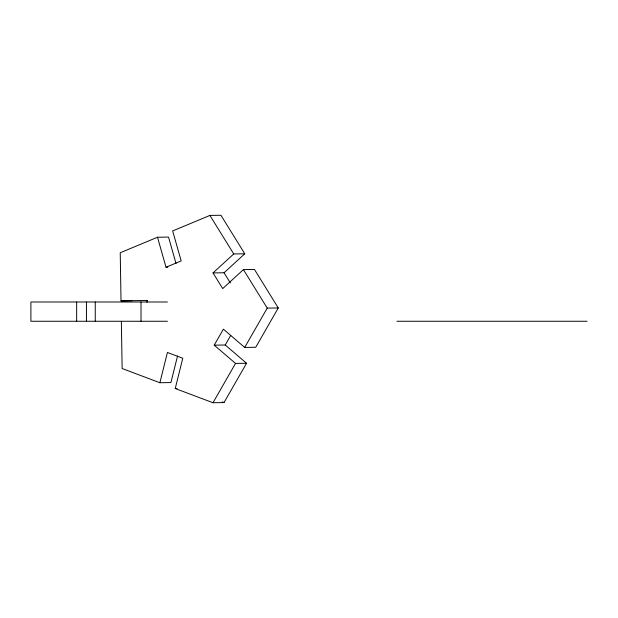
<?xml version="1.0" encoding="UTF-8"?>
<svg xmlns="http://www.w3.org/2000/svg" width="618" height="618" viewBox="0 0 618 618"><rect width="100%" height="100%" fill="white"/><g stroke="black" fill="none" stroke-linecap="round" stroke-linejoin="round"><path stroke-width="0.93" d="M121.36 321.383L122.132 368.521L159.884 382.735L167.416 352.469L182.773 358.247L175.234 388.521L212.986 402.735L224.017 402.573L246.559 363.26L225.238 344.998L214.207 345.161L223.376 329.17L244.697 347.432L255.728 347.27L278.27 307.957L254.454 269.44L243.422 269.602L222.712 288.591L213.025 272.924L233.735 253.944L244.767 253.782L220.943 215.265L209.911 215.427L172.654 230.939L181.174 260.927L166.018 267.239L157.497 237.242L120.232 252.754L121.02 300.858L132.051 300.696M177.536 355.976L170.916 382.573L159.884 382.735M225.238 344.998L230.738 335.404M212.986 402.735L235.528 363.423L246.559 363.26M244.697 347.432L267.239 308.119L278.27 307.957M213.025 272.924L224.056 272.762L244.767 253.782M121.02 300.858L147.447 300.425M157.497 237.242L168.529 237.08L176.014 263.438M166.018 267.239L167.857 267.208M175.234 388.521L177.072 388.49M167.408 301.993L30.9 301.993L30.9 321.26L167.408 321.26M396.895 321.26L587.1 321.26M222.225 401.901L224.017 402.573M214.207 345.161L235.528 363.423M209.911 215.427L233.735 253.944M243.422 269.602L267.239 308.119M224.056 272.762L230.352 282.944M146.999 300.41L147.03 302.272M141.012 301.993L141.012 321.26M95.257 301.993L95.257 321.26M86.443 301.993L86.443 321.26M76.655 301.993L76.655 321.26"/></g></svg>
